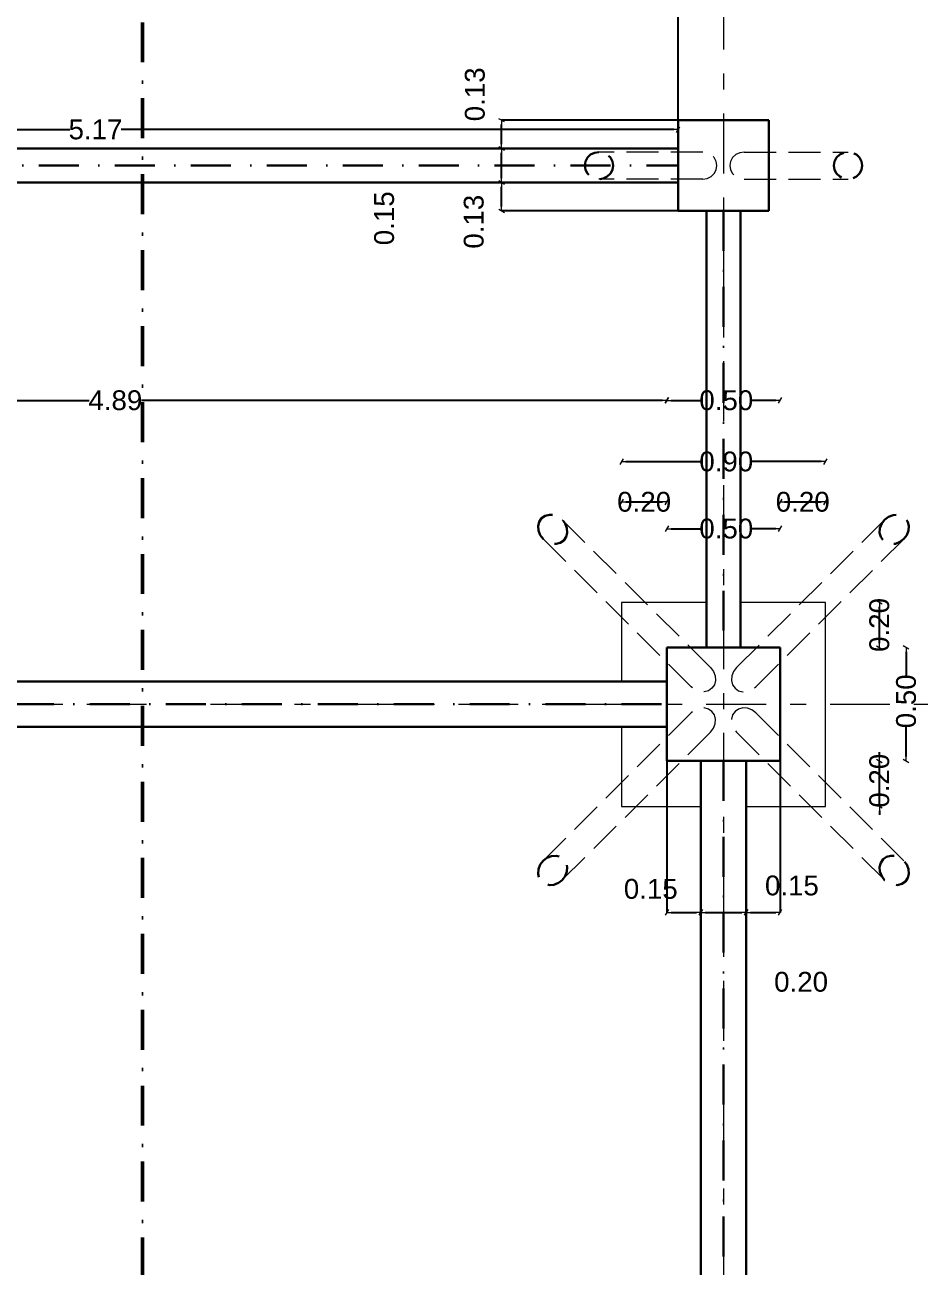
# Model space of a CAD drawing. Header units: millimetres. Extents: x -71878 to 121433, y -67383 to 83273.
# Drawn here: x -47573 to -43621, y 15400 to 20883 of the extents above; entities that cross this region are included whole.
import ezdxf

# ---------------------------------------------------------------- set-up
doc = ezdxf.new("R2010")
doc.units = ezdxf.units.MM
doc.header["$MEASUREMENT"] = 0
for name, pattern in [('Dot & Dashed', [335.138881, 176.388884, -88.194442, 0, -70.555556]), ('Double Dashed', [546.805537, 264.583325, -105.833328, 70.555556, -105.833328]), ('Hidden Line', [195.611112, 141.111112, -54.5])]:
    doc.linetypes.add(name, pattern=pattern)
for name, color, linetype, lineweight in [('ACOTACIONES', 7, 'Continuous', 9), ('COLUMNAS_Pluma_Nº__1', 7, 'Continuous', 0), ('COLUMNAS_Pluma_Nº__81', 7, 'Continuous', 30), ('CORTES_Pluma_Nº__121', 7, 'Continuous', 50), ('EJES_Pluma_Nº__21', 7, 'Continuous', 5), ('Losas_Pluma_Nº__1', 7, 'Continuous', 0), ('VIGAS DE CIMENTACION_Pluma_Nº__81', 7, 'Continuous', 30)]:
    doc.layers.add(name, color=color, linetype=linetype, lineweight=lineweight)
doc.layers.add('CORTES', color=7, linetype='Continuous')
doc.styles.add('Estilo_Generado_2', font='Arial.ttf')
doc.dimstyles.new('Estilo_Generado__1', dxfattribs={"dimtxt": 87.5, "dimasz": 19, "dimexe": 0.18, "dimexo": 0, "dimgap": 0.09, "dimtad": 0, "dimlfac": 0.001, "dimzin": 0, "dimdsep": 46, "dimtxsty": 'Estilo_Generado_2', "dimblk": 'ARROWHEAD_2', "dimblk1": 'ARROWHEAD_2', "dimblk2": 'ARROWHEAD_2', "dimcen": 0.09, "dimse1": 1, "dimse2": 1, "dimclrd": 7, "dimclre": 7, "dimclrt": 7, "dimadec": 0, "dimazin": 0, "dimtfac": 1, "dimtmove": 0, "dimatfit": 3, "dimfxl": 1, "dimtolj": 1, "dimtzin": 0, "dimarcsym": 0})
doc.dimstyles.new('Estilo_Generado__2', dxfattribs={"dimtxt": 87.5, "dimasz": 19, "dimexe": 0.18, "dimexo": 0, "dimgap": 0.09, "dimtad": 0, "dimlfac": 0.001, "dimzin": 0, "dimdsep": 46, "dimtxsty": 'Estilo_Generado_2', "dimblk": 'ARROWHEAD_2', "dimblk1": 'ARROWHEAD_2', "dimblk2": 'ARROWHEAD_2', "dimcen": 0.09, "dimse1": 1, "dimse2": 1, "dimclrd": 7, "dimclre": 7, "dimclrt": 7, "dimadec": 0, "dimazin": 0, "dimtfac": 1, "dimtmove": 0, "dimatfit": 3, "dimfxl": 1, "dimtolj": 1, "dimtzin": 0, "dimarcsym": 0})
doc.dimstyles.new('Estilo_Generado__3', dxfattribs={"dimtxt": 87.5, "dimasz": 19, "dimexe": 0.18, "dimexo": 0, "dimgap": 0.09, "dimtad": 0, "dimlfac": 0.001, "dimzin": 0, "dimdsep": 46, "dimtxsty": 'Estilo_Generado_2', "dimblk": 'ARROWHEAD_2', "dimblk1": 'ARROWHEAD_2', "dimblk2": 'ARROWHEAD_2', "dimcen": 0.09, "dimclrd": 7, "dimclre": 7, "dimclrt": 7, "dimadec": 0, "dimazin": 0, "dimtfac": 1, "dimtdec": 4, "dimtmove": 2, "dimatfit": 3, "dimfxl": 1, "dimtolj": 1, "dimtzin": 0, "dimarcsym": 0})
doc.dimstyles.new('Estilo_Generado__4', dxfattribs={"dimtxt": 87.5, "dimasz": 19, "dimexe": 0.18, "dimexo": 0, "dimgap": 0.09, "dimtad": 0, "dimtih": 1, "dimtoh": 1, "dimlfac": 0.001, "dimzin": 0, "dimdsep": 46, "dimtxsty": 'Estilo_Generado_2', "dimblk": 'ARROWHEAD_2', "dimblk1": 'ARROWHEAD_2', "dimblk2": 'ARROWHEAD_2', "dimcen": 0.09, "dimclrd": 7, "dimclre": 7, "dimclrt": 7, "dimadec": 0, "dimazin": 0, "dimtfac": 1, "dimtdec": 4, "dimtmove": 2, "dimatfit": 3, "dimfxl": 1, "dimtolj": 1, "dimtzin": 0, "dimarcsym": 0})

# ---------------------------------------------------------------- blocks, each defined once
blk = doc.blocks.new('ARROWHEAD_2')
at = {"color": 0, "linetype": 'Continuous', "lineweight": 0}
for p, q in [((0, 0), (-1, 0)), ((-0.38, -0.66), (0.38, 0.66))]:
    blk.add_line(p, q, dxfattribs=at)
blk = doc.blocks.new('*D348')
at = {"layer": 'ACOTACIONES', "color": 7, "linetype": 'Continuous', "lineweight": -2, "transparency": 16777216}
for p, q in [((-43800.8, 17654.2), (-43800.8, 17673.2)), ((-43800.8, 17433.9), (-43800.8, 17635.2)), ((-43800.8, 17414.9), (-43800.8, 17395.9))]:
    blk.add_line(p, q, dxfattribs=at)
at = {"layer": 'Defpoints', "color": 0, "linetype": 'Continuous', "transparency": 16777216}
for p in [(-44238.9, 17635.2), (-43800.8, 17635.2), (-44038.9, 17433.9)]:
    blk.add_point(p, dxfattribs=at)
at = {"layer": 'ACOTACIONES', "color": 7, "linetype": 'Continuous', "lineweight": -2, "transparency": 16777216, "xscale": 19, "yscale": 19, "zscale": 19}
for p, rotation in [((-43800.8, 17635.2), 270), ((-43800.8, 17433.9), 90)]:
    blk.add_blockref('ARROWHEAD_2', p, dxfattribs=dict(at, rotation=rotation))
at = {"layer": 'ACOTACIONES', "color": 7, "linetype": 'Continuous', "transparency": 16777216, "insert": (-43800.8, 17546.9), "char_height": 87.5, "attachment_point": 5, "rotation": 90, "style": 'Estilo_Generado_2'}
blk.add_mtext('\\A1;0.20', dxfattribs=at)
blk = doc.blocks.new('*D349')
at = {"layer": 'ACOTACIONES', "color": 7, "linetype": 'Continuous', "lineweight": -2, "transparency": 16777216}
for p, q in [((-43682.7, 18116.2), (-43682.7, 18010.5)), ((-43682.7, 17654.2), (-43682.7, 17784.7))]:
    blk.add_line(p, q, dxfattribs=at)
at = {"layer": 'Defpoints', "color": 0, "linetype": 'Continuous', "transparency": 16777216}
for p in [(-44238.9, 18135.2), (-43682.7, 18135.2), (-44238.9, 17635.2)]:
    blk.add_point(p, dxfattribs=at)
at = {"layer": 'ACOTACIONES', "color": 7, "linetype": 'Continuous', "lineweight": -2, "transparency": 16777216, "xscale": 19, "yscale": 19, "zscale": 19}
for p, rotation in [((-43682.7, 18135.2), 90), ((-43682.7, 17635.2), 270)]:
    blk.add_blockref('ARROWHEAD_2', p, dxfattribs=dict(at, rotation=rotation))
at = {"layer": 'ACOTACIONES', "color": 7, "linetype": 'Continuous', "transparency": 16777216, "insert": (-43682.7, 17897.6), "char_height": 87.5, "attachment_point": 5, "rotation": 90, "style": 'Estilo_Generado_2'}
blk.add_mtext('\\A1;0.50', dxfattribs=at)
blk = doc.blocks.new('*D350')
at = {"layer": 'ACOTACIONES', "color": 7, "linetype": 'Continuous', "lineweight": -2, "transparency": 16777216}
blk.add_line((-43800.8, 18154.2), (-43800.8, 18314.9), dxfattribs=at)
at = {"layer": 'Defpoints', "color": 0, "linetype": 'Continuous', "transparency": 16777216}
for p in [(-44038.9, 18333.9), (-43800.8, 18333.9), (-44238.9, 18135.2)]:
    blk.add_point(p, dxfattribs=at)
at = {"layer": 'ACOTACIONES', "color": 7, "linetype": 'Continuous', "lineweight": -2, "transparency": 16777216, "xscale": 19, "yscale": 19, "zscale": 19}
for p, rotation in [((-43800.8, 18333.9), 90), ((-43800.8, 18135.2), 270)]:
    blk.add_blockref('ARROWHEAD_2', p, dxfattribs=dict(at, rotation=rotation))
at = {"layer": 'ACOTACIONES', "color": 7, "linetype": 'Continuous', "transparency": 16777216, "insert": (-43800.8, 18234.6), "char_height": 87.5, "attachment_point": 5, "rotation": 90, "style": 'Estilo_Generado_2'}
blk.add_mtext('\\A1;0.20', dxfattribs=at)
blk = doc.blocks.new('*D351')
at = {"layer": 'ACOTACIONES', "color": 7, "linetype": 'Continuous', "lineweight": -2, "transparency": 16777216}
for p, q in [((-43443.3, 18314.9), (-43443.3, 18009.2)), ((-43443.3, 17452.9), (-43443.3, 17783.4))]:
    blk.add_line(p, q, dxfattribs=at)
at = {"layer": 'Defpoints', "color": 0, "linetype": 'Continuous', "transparency": 16777216}
for p in [(-44038.9, 18333.9), (-43443.3, 18333.9), (-44038.9, 17433.9)]:
    blk.add_point(p, dxfattribs=at)
at = {"layer": 'ACOTACIONES', "color": 7, "linetype": 'Continuous', "lineweight": -2, "transparency": 16777216, "xscale": 19, "yscale": 19, "zscale": 19}
for p, rotation in [((-43443.3, 18333.9), 90), ((-43443.3, 17433.9), 270)]:
    blk.add_blockref('ARROWHEAD_2', p, dxfattribs=dict(at, rotation=rotation))
at = {"layer": 'ACOTACIONES', "color": 7, "linetype": 'Continuous', "transparency": 16777216, "insert": (-43443.3, 17896.3), "char_height": 87.5, "attachment_point": 5, "rotation": 90, "style": 'Estilo_Generado_2'}
blk.add_mtext('\\A1;0.90', dxfattribs=at)
blk = doc.blocks.new('*D353')
at = {"layer": 'ACOTACIONES', "color": 7, "linetype": 'Continuous', "lineweight": -2, "transparency": 16777216}
for p, q in [((-43142.7, 17616.2), (-43142.7, 14565.8)), ((-43142.7, 11262.5), (-43142.7, 14337.6))]:
    blk.add_line(p, q, dxfattribs=at)
at = {"layer": 'Defpoints', "color": 0, "linetype": 'Continuous', "transparency": 16777216}
for p in [(-44238.9, 17635.2), (-43142.7, 17635.2), (-44238.9, 11243.5)]:
    blk.add_point(p, dxfattribs=at)
at = {"layer": 'ACOTACIONES', "color": 7, "linetype": 'Continuous', "lineweight": -2, "transparency": 16777216, "xscale": 19, "yscale": 19, "zscale": 19}
for p, rotation in [((-43142.7, 17635.2), 90), ((-43142.7, 11243.5), 270)]:
    blk.add_blockref('ARROWHEAD_2', p, dxfattribs=dict(at, rotation=rotation))
at = {"layer": 'ACOTACIONES', "color": 7, "linetype": 'Continuous', "transparency": 16777216, "insert": (-43142.7, 14451.7), "char_height": 87.5, "attachment_point": 5, "rotation": 90, "style": 'Estilo_Generado_2'}
blk.add_mtext('\\A1;6.39', dxfattribs=at)
blk = doc.blocks.new('*D354')
at = {"layer": 'ACOTACIONES', "color": 7, "linetype": 'Continuous', "lineweight": -2, "transparency": 16777216}
for p, q in [((-43142.7, 18116.2), (-43142.7, 18010.5)), ((-43142.7, 17654.2), (-43142.7, 17784.7))]:
    blk.add_line(p, q, dxfattribs=at)
at = {"layer": 'Defpoints', "color": 0, "linetype": 'Continuous', "transparency": 16777216}
for p in [(-44238.9, 18135.2), (-43142.7, 18135.2), (-44238.9, 17635.2)]:
    blk.add_point(p, dxfattribs=at)
at = {"layer": 'ACOTACIONES', "color": 7, "linetype": 'Continuous', "lineweight": -2, "transparency": 16777216, "xscale": 19, "yscale": 19, "zscale": 19}
for p, rotation in [((-43142.7, 18135.2), 90), ((-43142.7, 17635.2), 270)]:
    blk.add_blockref('ARROWHEAD_2', p, dxfattribs=dict(at, rotation=rotation))
at = {"layer": 'ACOTACIONES', "color": 7, "linetype": 'Continuous', "transparency": 16777216, "insert": (-43142.7, 17897.6), "char_height": 87.5, "attachment_point": 5, "rotation": 90, "style": 'Estilo_Generado_2'}
blk.add_mtext('\\A1;0.50', dxfattribs=at)
blk = doc.blocks.new('*D355')
at = {"layer": 'ACOTACIONES', "color": 7, "linetype": 'Continuous', "lineweight": -2, "transparency": 16777216}
for p, q in [((-43142.7, 20043.1), (-43142.7, 19220.3)), ((-43142.7, 18154.2), (-43142.7, 19001.7))]:
    blk.add_line(p, q, dxfattribs=at)
at = {"layer": 'Defpoints', "color": 0, "linetype": 'Continuous', "transparency": 16777216}
for p in [(-44288.9, 20062.1), (-43142.7, 20062.1), (-44238.9, 18135.2)]:
    blk.add_point(p, dxfattribs=at)
at = {"layer": 'ACOTACIONES', "color": 7, "linetype": 'Continuous', "lineweight": -2, "transparency": 16777216, "xscale": 19, "yscale": 19, "zscale": 19}
for p, rotation in [((-43142.7, 20062.1), 90), ((-43142.7, 18135.2), 270)]:
    blk.add_blockref('ARROWHEAD_2', p, dxfattribs=dict(at, rotation=rotation))
at = {"layer": 'ACOTACIONES', "color": 7, "linetype": 'Continuous', "transparency": 16777216, "insert": (-43142.7, 19111), "char_height": 87.5, "attachment_point": 5, "rotation": 90, "style": 'Estilo_Generado_2'}
blk.add_mtext('\\A1;1.93', dxfattribs=at)
blk = doc.blocks.new('*D356')
at = {"layer": 'ACOTACIONES', "color": 7, "linetype": 'Continuous', "lineweight": -2, "transparency": 16777216}
for p, q in [((-43142.7, 20443.1), (-43142.7, 20387.3)), ((-43142.7, 20081.1), (-43142.7, 20161.5))]:
    blk.add_line(p, q, dxfattribs=at)
at = {"layer": 'Defpoints', "color": 0, "linetype": 'Continuous', "transparency": 16777216}
for p in [(-44288.9, 20462.1), (-43142.7, 20462.1), (-44288.9, 20062.1)]:
    blk.add_point(p, dxfattribs=at)
at = {"layer": 'ACOTACIONES', "color": 7, "linetype": 'Continuous', "lineweight": -2, "transparency": 16777216, "xscale": 19, "yscale": 19, "zscale": 19}
for p, rotation in [((-43142.7, 20462.1), 90), ((-43142.7, 20062.1), 270)]:
    blk.add_blockref('ARROWHEAD_2', p, dxfattribs=dict(at, rotation=rotation))
at = {"layer": 'ACOTACIONES', "color": 7, "linetype": 'Continuous', "transparency": 16777216, "insert": (-43142.7, 20274.4), "char_height": 87.5, "attachment_point": 5, "rotation": 90, "style": 'Estilo_Generado_2'}
blk.add_mtext('\\A1;0.40', dxfattribs=at)
blk = doc.blocks.new('*D357')
at = {"layer": 'ACOTACIONES', "color": 7, "linetype": 'Continuous', "lineweight": -2, "transparency": 16777216}
for p, q in [((-42675.1, 20443.1), (-42675.1, 15727.4)), ((-42675.1, 10762.5), (-42675.1, 15502.8))]:
    blk.add_line(p, q, dxfattribs=at)
at = {"layer": 'Defpoints', "color": 0, "linetype": 'Continuous', "transparency": 16777216}
for p in [(-44288.9, 20462.1), (-42675.1, 20462.1), (-44238.9, 10743.5)]:
    blk.add_point(p, dxfattribs=at)
at = {"layer": 'ACOTACIONES', "color": 7, "linetype": 'Continuous', "lineweight": -2, "transparency": 16777216, "xscale": 19, "yscale": 19, "zscale": 19}
for p, rotation in [((-42675.1, 20462.1), 90), ((-42675.1, 10743.5), 270)]:
    blk.add_blockref('ARROWHEAD_2', p, dxfattribs=dict(at, rotation=rotation))
at = {"layer": 'ACOTACIONES', "color": 7, "linetype": 'Continuous', "transparency": 16777216, "insert": (-42675.1, 15615.1), "char_height": 87.5, "attachment_point": 5, "rotation": 90, "style": 'Estilo_Generado_2'}
blk.add_mtext('\\A1;9.72', dxfattribs=at)
blk = doc.blocks.new('*D364')
at = {"layer": 'ACOTACIONES', "color": 7, "linetype": 'Continuous', "lineweight": -2, "transparency": 16777216}
blk.add_line((-44919.9, 18777.7), (-44757.9, 18777.7), dxfattribs=at)
at = {"layer": 'Defpoints', "color": 0, "linetype": 'Continuous', "transparency": 16777216}
for p in [(-44738.9, 18777.7), (-44938.9, 18333.9), (-44738.9, 18135.2)]:
    blk.add_point(p, dxfattribs=at)
at = {"layer": 'ACOTACIONES', "color": 7, "linetype": 'Continuous', "lineweight": -2, "transparency": 16777216, "xscale": 19, "yscale": 19, "zscale": 19, "rotation": 180}
blk.add_blockref('ARROWHEAD_2', (-44938.9, 18777.7), dxfattribs=at)
at = {"layer": 'ACOTACIONES', "color": 7, "linetype": 'Continuous', "lineweight": -2, "transparency": 16777216, "xscale": 19, "yscale": 19, "zscale": 19}
blk.add_blockref('ARROWHEAD_2', (-44738.9, 18777.7), dxfattribs=at)
at = {"layer": 'ACOTACIONES', "color": 7, "linetype": 'Continuous', "transparency": 16777216, "insert": (-44838.9, 18777.7), "char_height": 87.5, "attachment_point": 5, "style": 'Estilo_Generado_2'}
blk.add_mtext('\\A1;0.20', dxfattribs=at)
blk = doc.blocks.new('*D365')
at = {"layer": 'ACOTACIONES', "color": 7, "linetype": 'Continuous', "lineweight": -2, "transparency": 16777216}
for p, q in [((-44719.9, 18659.6), (-44589.5, 18659.6)), ((-44257.9, 18659.6), (-44363.7, 18659.6))]:
    blk.add_line(p, q, dxfattribs=at)
at = {"layer": 'Defpoints', "color": 0, "linetype": 'Continuous', "transparency": 16777216}
for p in [(-44238.9, 18659.6), (-44738.9, 18135.2), (-44238.9, 18135.2)]:
    blk.add_point(p, dxfattribs=at)
at = {"layer": 'ACOTACIONES', "color": 7, "linetype": 'Continuous', "lineweight": -2, "transparency": 16777216, "xscale": 19, "yscale": 19, "zscale": 19, "rotation": 180}
blk.add_blockref('ARROWHEAD_2', (-44738.9, 18659.6), dxfattribs=at)
at = {"layer": 'ACOTACIONES', "color": 7, "linetype": 'Continuous', "lineweight": -2, "transparency": 16777216, "xscale": 19, "yscale": 19, "zscale": 19}
blk.add_blockref('ARROWHEAD_2', (-44238.9, 18659.6), dxfattribs=at)
at = {"layer": 'ACOTACIONES', "color": 7, "linetype": 'Continuous', "transparency": 16777216, "insert": (-44476.6, 18659.6), "char_height": 87.5, "attachment_point": 5, "style": 'Estilo_Generado_2'}
blk.add_mtext('\\A1;0.50', dxfattribs=at)
blk = doc.blocks.new('*D366')
at = {"layer": 'ACOTACIONES', "color": 7, "linetype": 'Continuous', "lineweight": -2, "transparency": 16777216}
blk.add_line((-44219.9, 18777.7), (-44057.9, 18777.7), dxfattribs=at)
at = {"layer": 'Defpoints', "color": 0, "linetype": 'Continuous', "transparency": 16777216}
for p in [(-44038.9, 18777.7), (-44038.9, 18333.9), (-44238.9, 18135.2)]:
    blk.add_point(p, dxfattribs=at)
at = {"layer": 'ACOTACIONES', "color": 7, "linetype": 'Continuous', "lineweight": -2, "transparency": 16777216, "xscale": 19, "yscale": 19, "zscale": 19, "rotation": 180}
blk.add_blockref('ARROWHEAD_2', (-44238.9, 18777.7), dxfattribs=at)
at = {"layer": 'ACOTACIONES', "color": 7, "linetype": 'Continuous', "lineweight": -2, "transparency": 16777216, "xscale": 19, "yscale": 19, "zscale": 19}
blk.add_blockref('ARROWHEAD_2', (-44038.9, 18777.7), dxfattribs=at)
at = {"layer": 'ACOTACIONES', "color": 7, "linetype": 'Continuous', "transparency": 16777216, "insert": (-44138.9, 18777.7), "char_height": 87.5, "attachment_point": 5, "style": 'Estilo_Generado_2'}
blk.add_mtext('\\A1;0.20', dxfattribs=at)
blk = doc.blocks.new('*D367')
at = {"layer": 'ACOTACIONES', "color": 7, "linetype": 'Continuous', "lineweight": -2, "transparency": 16777216}
for p, q in [((-44919.9, 18955.7), (-44589.5, 18955.7)), ((-44057.9, 18955.7), (-44363.7, 18955.7))]:
    blk.add_line(p, q, dxfattribs=at)
at = {"layer": 'Defpoints', "color": 0, "linetype": 'Continuous', "transparency": 16777216}
for p in [(-44038.9, 18955.7), (-44938.9, 18333.9), (-44038.9, 18333.9)]:
    blk.add_point(p, dxfattribs=at)
at = {"layer": 'ACOTACIONES', "color": 7, "linetype": 'Continuous', "lineweight": -2, "transparency": 16777216, "xscale": 19, "yscale": 19, "zscale": 19, "rotation": 180}
blk.add_blockref('ARROWHEAD_2', (-44938.9, 18955.7), dxfattribs=at)
at = {"layer": 'ACOTACIONES', "color": 7, "linetype": 'Continuous', "lineweight": -2, "transparency": 16777216, "xscale": 19, "yscale": 19, "zscale": 19}
blk.add_blockref('ARROWHEAD_2', (-44038.9, 18955.7), dxfattribs=at)
at = {"layer": 'ACOTACIONES', "color": 7, "linetype": 'Continuous', "transparency": 16777216, "insert": (-44476.6, 18955.7), "char_height": 87.5, "attachment_point": 5, "style": 'Estilo_Generado_2'}
blk.add_mtext('\\A1;0.90', dxfattribs=at)
blk = doc.blocks.new('*D371')
at = {"layer": 'ACOTACIONES', "color": 7, "linetype": 'Continuous', "lineweight": -2, "transparency": 16777216}
for p, q in [((-49612.9, 19226), (-47288.4, 19226)), ((-44757.9, 19226), (-47057.8, 19226))]:
    blk.add_line(p, q, dxfattribs=at)
at = {"layer": 'Defpoints', "color": 0, "linetype": 'Continuous', "transparency": 16777216}
for p in [(-44738.9, 19226), (-49631.9, 18185.2), (-44738.9, 18135.2)]:
    blk.add_point(p, dxfattribs=at)
at = {"layer": 'ACOTACIONES', "color": 7, "linetype": 'Continuous', "lineweight": -2, "transparency": 16777216, "xscale": 19, "yscale": 19, "zscale": 19, "rotation": 180}
blk.add_blockref('ARROWHEAD_2', (-49631.9, 19226), dxfattribs=at)
at = {"layer": 'ACOTACIONES', "color": 7, "linetype": 'Continuous', "lineweight": -2, "transparency": 16777216, "xscale": 19, "yscale": 19, "zscale": 19}
blk.add_blockref('ARROWHEAD_2', (-44738.9, 19226), dxfattribs=at)
at = {"layer": 'ACOTACIONES', "color": 7, "linetype": 'Continuous', "transparency": 16777216, "insert": (-47173.1, 19226), "char_height": 87.5, "attachment_point": 5, "style": 'Estilo_Generado_2'}
blk.add_mtext('\\A1;4.89', dxfattribs=at)
blk = doc.blocks.new('*D372')
at = {"layer": 'ACOTACIONES', "color": 7, "linetype": 'Continuous', "lineweight": -2, "transparency": 16777216}
for p, q in [((-44719.9, 19226), (-44589.5, 19226)), ((-44257.9, 19226), (-44363.7, 19226))]:
    blk.add_line(p, q, dxfattribs=at)
at = {"layer": 'Defpoints', "color": 0, "linetype": 'Continuous', "transparency": 16777216}
for p in [(-44238.9, 19226), (-44738.9, 18135.2), (-44238.9, 18135.2)]:
    blk.add_point(p, dxfattribs=at)
at = {"layer": 'ACOTACIONES', "color": 7, "linetype": 'Continuous', "lineweight": -2, "transparency": 16777216, "xscale": 19, "yscale": 19, "zscale": 19, "rotation": 180}
blk.add_blockref('ARROWHEAD_2', (-44738.9, 19226), dxfattribs=at)
at = {"layer": 'ACOTACIONES', "color": 7, "linetype": 'Continuous', "lineweight": -2, "transparency": 16777216, "xscale": 19, "yscale": 19, "zscale": 19}
blk.add_blockref('ARROWHEAD_2', (-44238.9, 19226), dxfattribs=at)
at = {"layer": 'ACOTACIONES', "color": 7, "linetype": 'Continuous', "transparency": 16777216, "insert": (-44476.6, 19226), "char_height": 87.5, "attachment_point": 5, "style": 'Estilo_Generado_2'}
blk.add_mtext('\\A1;0.50', dxfattribs=at)
blk = doc.blocks.new('*D374')
at = {"layer": 'ACOTACIONES', "color": 7, "linetype": 'Continuous', "lineweight": -2, "transparency": 16777216}
for p, q in [((-44669.9, 21217.7), (-44589.5, 21217.7)), ((-44307.9, 21217.7), (-44363.7, 21217.7))]:
    blk.add_line(p, q, dxfattribs=at)
at = {"layer": 'Defpoints', "color": 0, "linetype": 'Continuous', "transparency": 16777216}
for p in [(-44688.9, 21217.7), (-44288.9, 21217.7), (-44288.9, 20462.1)]:
    blk.add_point(p, dxfattribs=at)
at = {"layer": 'ACOTACIONES', "color": 7, "linetype": 'Continuous', "lineweight": -2, "transparency": 16777216, "xscale": 19, "yscale": 19, "zscale": 19, "rotation": 180}
blk.add_blockref('ARROWHEAD_2', (-44688.9, 21217.7), dxfattribs=at)
at = {"layer": 'ACOTACIONES', "color": 7, "linetype": 'Continuous', "lineweight": -2, "transparency": 16777216, "xscale": 19, "yscale": 19, "zscale": 19}
blk.add_blockref('ARROWHEAD_2', (-44288.9, 21217.7), dxfattribs=at)
at = {"layer": 'ACOTACIONES', "color": 7, "linetype": 'Continuous', "transparency": 16777216, "insert": (-44476.6, 21217.7), "char_height": 87.5, "attachment_point": 5, "style": 'Estilo_Generado_2'}
blk.add_mtext('\\A1;0.40', dxfattribs=at)
blk = doc.blocks.new('*D388')
at = {"layer": 'ACOTACIONES', "color": 7, "linetype": 'Continuous', "lineweight": -2, "transparency": 16777216}
for p, q in [((-44738.9, 17635.2), (-44738.9, 16965.9)), ((-44588.9, 17635.2), (-44588.9, 16965.9)), ((-44719.9, 16966), (-44607.9, 16966))]:
    blk.add_line(p, q, dxfattribs=at)
at = {"layer": 'Defpoints', "color": 0, "linetype": 'Continuous', "transparency": 16777216}
for p in [(-44738.9, 17635.2), (-44588.9, 17635.2), (-44588.9, 16966)]:
    blk.add_point(p, dxfattribs=at)
at = {"layer": 'ACOTACIONES', "color": 7, "linetype": 'Continuous', "lineweight": -2, "transparency": 16777216, "xscale": 19, "yscale": 19, "zscale": 19, "rotation": 180}
blk.add_blockref('ARROWHEAD_2', (-44738.9, 16966), dxfattribs=at)
at = {"layer": 'ACOTACIONES', "color": 7, "linetype": 'Continuous', "lineweight": -2, "transparency": 16777216, "xscale": 19, "yscale": 19, "zscale": 19}
blk.add_blockref('ARROWHEAD_2', (-44588.9, 16966), dxfattribs=at)
at = {"layer": 'ACOTACIONES', "color": 7, "linetype": 'Continuous', "transparency": 16777216, "insert": (-44809.7, 17069.1), "char_height": 87.5, "attachment_point": 5, "style": 'Estilo_Generado_2'}
blk.add_mtext('\\A1;0.15', dxfattribs=at)
blk = doc.blocks.new('*D389')
at = {"layer": 'ACOTACIONES', "color": 7, "linetype": 'Continuous', "lineweight": -2, "transparency": 16777216}
for p, q in [((-44588.9, 17635.2), (-44588.9, 16965.9)), ((-44388.9, 17635.2), (-44388.9, 16965.9)), ((-44569.9, 16966), (-44407.9, 16966))]:
    blk.add_line(p, q, dxfattribs=at)
at = {"layer": 'Defpoints', "color": 0, "linetype": 'Continuous', "transparency": 16777216}
for p in [(-44588.9, 17635.2), (-44388.9, 17635.2), (-44388.9, 16966)]:
    blk.add_point(p, dxfattribs=at)
at = {"layer": 'ACOTACIONES', "color": 7, "linetype": 'Continuous', "lineweight": -2, "transparency": 16777216, "xscale": 19, "yscale": 19, "zscale": 19, "rotation": 180}
blk.add_blockref('ARROWHEAD_2', (-44588.9, 16966), dxfattribs=at)
at = {"layer": 'ACOTACIONES', "color": 7, "linetype": 'Continuous', "lineweight": -2, "transparency": 16777216, "xscale": 19, "yscale": 19, "zscale": 19}
blk.add_blockref('ARROWHEAD_2', (-44388.9, 16966), dxfattribs=at)
at = {"layer": 'ACOTACIONES', "color": 7, "linetype": 'Continuous', "transparency": 16777216, "insert": (-44146.3, 16659), "char_height": 87.5, "attachment_point": 5, "style": 'Estilo_Generado_2'}
blk.add_mtext('\\A1;0.20', dxfattribs=at)
blk = doc.blocks.new('*D390')
at = {"layer": 'ACOTACIONES', "color": 7, "linetype": 'Continuous', "lineweight": -2, "transparency": 16777216}
for p, q in [((-44388.9, 17635.2), (-44388.9, 16965.9)), ((-44238.9, 17635.2), (-44238.9, 16965.9)), ((-44369.9, 16966), (-44257.9, 16966))]:
    blk.add_line(p, q, dxfattribs=at)
at = {"layer": 'Defpoints', "color": 0, "linetype": 'Continuous', "transparency": 16777216}
for p in [(-44388.9, 17635.2), (-44238.9, 17635.2), (-44238.9, 16966)]:
    blk.add_point(p, dxfattribs=at)
at = {"layer": 'ACOTACIONES', "color": 7, "linetype": 'Continuous', "lineweight": -2, "transparency": 16777216, "xscale": 19, "yscale": 19, "zscale": 19, "rotation": 180}
blk.add_blockref('ARROWHEAD_2', (-44388.9, 16966), dxfattribs=at)
at = {"layer": 'ACOTACIONES', "color": 7, "linetype": 'Continuous', "lineweight": -2, "transparency": 16777216, "xscale": 19, "yscale": 19, "zscale": 19}
blk.add_blockref('ARROWHEAD_2', (-44238.9, 16966), dxfattribs=at)
at = {"layer": 'ACOTACIONES', "color": 7, "linetype": 'Continuous', "transparency": 16777216, "insert": (-44186.8, 17084.2), "char_height": 87.5, "attachment_point": 5, "style": 'Estilo_Generado_2'}
blk.add_mtext('\\A1;0.15', dxfattribs=at)
blk = doc.blocks.new('*D397')
at = {"layer": 'ACOTACIONES', "color": 7, "linetype": 'Continuous', "lineweight": -2, "transparency": 16777216}
for p, q in [((-44738.1, 20187.1), (-45468.1, 20187.1)), ((-45467.9, 20081.1), (-45467.9, 20168.1)), ((-44688.9, 20062.1), (-45468.1, 20062.1))]:
    blk.add_line(p, q, dxfattribs=at)
at = {"layer": 'Defpoints', "color": 0, "linetype": 'Continuous', "transparency": 16777216}
for p in [(-45467.9, 20187.1), (-44738.1, 20187.1), (-44688.9, 20062.1)]:
    blk.add_point(p, dxfattribs=at)
at = {"layer": 'ACOTACIONES', "color": 7, "linetype": 'Continuous', "lineweight": -2, "transparency": 16777216, "xscale": 19, "yscale": 19, "zscale": 19}
for p, rotation in [((-45467.9, 20187.1), 90), ((-45467.9, 20062.1), 270)]:
    blk.add_blockref('ARROWHEAD_2', p, dxfattribs=dict(at, rotation=rotation))
at = {"layer": 'ACOTACIONES', "color": 7, "linetype": 'Continuous', "transparency": 16777216, "insert": (-45590.8, 20014.5), "char_height": 87.5, "attachment_point": 5, "rotation": 90, "style": 'Estilo_Generado_2'}
blk.add_mtext('\\A1;0.13', dxfattribs=at)
blk = doc.blocks.new('*D398')
at = {"layer": 'ACOTACIONES', "color": 7, "linetype": 'Continuous', "lineweight": -2, "transparency": 16777216}
for p, q in [((-44752.2, 20337.1), (-45468.1, 20337.1)), ((-45467.9, 20206.1), (-45467.9, 20318.1)), ((-44738.1, 20187.1), (-45468.1, 20187.1))]:
    blk.add_line(p, q, dxfattribs=at)
at = {"layer": 'Defpoints', "color": 0, "linetype": 'Continuous', "transparency": 16777216}
for p in [(-45467.9, 20337.1), (-44752.2, 20337.1), (-44738.1, 20187.1)]:
    blk.add_point(p, dxfattribs=at)
at = {"layer": 'ACOTACIONES', "color": 7, "linetype": 'Continuous', "lineweight": -2, "transparency": 16777216, "xscale": 19, "yscale": 19, "zscale": 19}
for p, rotation in [((-45467.9, 20337.1), 90), ((-45467.9, 20187.1), 270)]:
    blk.add_blockref('ARROWHEAD_2', p, dxfattribs=dict(at, rotation=rotation))
at = {"layer": 'ACOTACIONES', "color": 7, "linetype": 'Continuous', "transparency": 16777216, "insert": (-45986.3, 20029.6), "char_height": 87.5, "attachment_point": 5, "rotation": 90, "style": 'Estilo_Generado_2'}
blk.add_mtext('\\A1;0.15', dxfattribs=at)
blk = doc.blocks.new('*D399')
at = {"layer": 'ACOTACIONES', "color": 7, "linetype": 'Continuous', "lineweight": -2, "transparency": 16777216}
for p, q in [((-44688.9, 20462.1), (-45468.1, 20462.1)), ((-45467.9, 20356.1), (-45467.9, 20443.1)), ((-44752.2, 20337.1), (-45468.1, 20337.1))]:
    blk.add_line(p, q, dxfattribs=at)
at = {"layer": 'Defpoints', "color": 0, "linetype": 'Continuous', "transparency": 16777216}
for p in [(-45467.9, 20462.1), (-44688.9, 20462.1), (-44752.2, 20337.1)]:
    blk.add_point(p, dxfattribs=at)
at = {"layer": 'ACOTACIONES', "color": 7, "linetype": 'Continuous', "lineweight": -2, "transparency": 16777216, "xscale": 19, "yscale": 19, "zscale": 19}
for p, rotation in [((-45467.9, 20462.1), 90), ((-45467.9, 20337.1), 270)]:
    blk.add_blockref('ARROWHEAD_2', p, dxfattribs=dict(at, rotation=rotation))
at = {"layer": 'ACOTACIONES', "color": 7, "linetype": 'Continuous', "transparency": 16777216, "insert": (-45586, 20576.7), "char_height": 87.5, "attachment_point": 5, "rotation": 90, "style": 'Estilo_Generado_2'}
blk.add_mtext('\\A1;0.13', dxfattribs=at)
blk = doc.blocks.new('*D401')
at = {"layer": 'ACOTACIONES', "color": 7, "linetype": 'Continuous', "lineweight": -2, "transparency": 16777216}
for p, q in [((-55605.9, 22030.9), (-50050.2, 22030.9)), ((-44257.9, 22030.9), (-49773.1, 22030.9))]:
    blk.add_line(p, q, dxfattribs=at)
at = {"layer": 'Defpoints', "color": 0, "linetype": 'Continuous', "transparency": 16777216}
for p in [(-44238.9, 22030.9), (-55624.9, 18135.2), (-44238.9, 18135.2)]:
    blk.add_point(p, dxfattribs=at)
at = {"layer": 'ACOTACIONES', "color": 7, "linetype": 'Continuous', "lineweight": -2, "transparency": 16777216, "xscale": 19, "yscale": 19, "zscale": 19, "rotation": 180}
blk.add_blockref('ARROWHEAD_2', (-55624.9, 22030.9), dxfattribs=at)
at = {"layer": 'ACOTACIONES', "color": 7, "linetype": 'Continuous', "lineweight": -2, "transparency": 16777216, "xscale": 19, "yscale": 19, "zscale": 19}
blk.add_blockref('ARROWHEAD_2', (-44238.9, 22030.9), dxfattribs=at)
at = {"layer": 'ACOTACIONES', "color": 7, "linetype": 'Continuous', "transparency": 16777216, "insert": (-49911.6, 22030.9), "char_height": 87.5, "attachment_point": 5, "style": 'Estilo_Generado_2'}
blk.add_mtext('\\A1;11.39', dxfattribs=at)
blk = doc.blocks.new('*D402')
at = {"layer": 'ACOTACIONES', "color": 7, "linetype": 'Continuous', "lineweight": -2, "transparency": 16777216}
for p, q in [((-55605.9, 21708.7), (-50075.2, 21708.7)), ((-44307.9, 21708.7), (-49798.1, 21708.7))]:
    blk.add_line(p, q, dxfattribs=at)
at = {"layer": 'Defpoints', "color": 0, "linetype": 'Continuous', "transparency": 16777216}
for p in [(-44288.9, 21708.7), (-44288.9, 20462.1), (-55624.9, 18135.2)]:
    blk.add_point(p, dxfattribs=at)
at = {"layer": 'ACOTACIONES', "color": 7, "linetype": 'Continuous', "lineweight": -2, "transparency": 16777216, "xscale": 19, "yscale": 19, "zscale": 19, "rotation": 180}
blk.add_blockref('ARROWHEAD_2', (-55624.9, 21708.7), dxfattribs=at)
at = {"layer": 'ACOTACIONES', "color": 7, "linetype": 'Continuous', "lineweight": -2, "transparency": 16777216, "xscale": 19, "yscale": 19, "zscale": 19}
blk.add_blockref('ARROWHEAD_2', (-44288.9, 21708.7), dxfattribs=at)
at = {"layer": 'ACOTACIONES', "color": 7, "linetype": 'Continuous', "transparency": 16777216, "insert": (-49936.6, 21708.7), "char_height": 87.5, "attachment_point": 5, "style": 'Estilo_Generado_2'}
blk.add_mtext('\\A1;11.34', dxfattribs=at)
blk = doc.blocks.new('*D404')
at = {"layer": 'ACOTACIONES', "color": 7, "linetype": 'Continuous', "lineweight": -2, "transparency": 16777216}
for p, q in [((-49912.9, 22340.6), (-47311, 22340.6)), ((-44507.9, 22340.6), (-47085.2, 22340.6))]:
    blk.add_line(p, q, dxfattribs=at)
at = {"layer": 'Defpoints', "color": 0, "linetype": 'Continuous', "transparency": 16777216}
for p in [(-44488.9, 22340.6), (-49931.9, 18185.2), (-44488.9, 18135.2)]:
    blk.add_point(p, dxfattribs=at)
at = {"layer": 'ACOTACIONES', "color": 7, "linetype": 'Continuous', "lineweight": -2, "transparency": 16777216, "xscale": 19, "yscale": 19, "zscale": 19, "rotation": 180}
blk.add_blockref('ARROWHEAD_2', (-49931.9, 22340.6), dxfattribs=at)
at = {"layer": 'ACOTACIONES', "color": 7, "linetype": 'Continuous', "lineweight": -2, "transparency": 16777216, "xscale": 19, "yscale": 19, "zscale": 19}
blk.add_blockref('ARROWHEAD_2', (-44488.9, 22340.6), dxfattribs=at)
at = {"layer": 'ACOTACIONES', "color": 7, "linetype": 'Continuous', "transparency": 16777216, "insert": (-47198.1, 22340.6), "char_height": 87.5, "attachment_point": 5, "style": 'Estilo_Generado_2'}
blk.add_mtext('\\A1;5.44', dxfattribs=at)
blk = doc.blocks.new('*D410')
at = {"layer": 'ACOTACIONES', "color": 7, "linetype": 'Continuous', "lineweight": -2, "transparency": 16777216}
for p, q in [((-49837.9, 20421.4), (-47373.5, 20421.4)), ((-44707.9, 20421.4), (-47147.7, 20421.4))]:
    blk.add_line(p, q, dxfattribs=at)
at = {"layer": 'Defpoints', "color": 0, "linetype": 'Continuous', "transparency": 16777216}
for p in [(-44688.9, 20421.4), (-49856.9, 20337.1), (-44688.9, 20337.1)]:
    blk.add_point(p, dxfattribs=at)
at = {"layer": 'ACOTACIONES', "color": 7, "linetype": 'Continuous', "lineweight": -2, "transparency": 16777216, "xscale": 19, "yscale": 19, "zscale": 19, "rotation": 180}
blk.add_blockref('ARROWHEAD_2', (-49856.9, 20421.4), dxfattribs=at)
at = {"layer": 'ACOTACIONES', "color": 7, "linetype": 'Continuous', "lineweight": -2, "transparency": 16777216, "xscale": 19, "yscale": 19, "zscale": 19}
blk.add_blockref('ARROWHEAD_2', (-44688.9, 20421.4), dxfattribs=at)
at = {"layer": 'ACOTACIONES', "color": 7, "linetype": 'Continuous', "transparency": 16777216, "insert": (-47260.6, 20421.4), "char_height": 87.5, "attachment_point": 5, "style": 'Estilo_Generado_2'}
blk.add_mtext('\\A1;5.17', dxfattribs=at)
blk = doc.blocks.new('*D411')
at = {"layer": 'ACOTACIONES', "color": 7, "linetype": 'Continuous', "lineweight": -2, "transparency": 16777216}
for p, q in [((-49606.9, 20883), (-49606.9, 21217.9)), ((-49587.9, 21217.7), (-44707.9, 21217.7)), ((-44688.9, 20462.1), (-44688.9, 21217.9))]:
    blk.add_line(p, q, dxfattribs=at)
at = {"layer": 'Defpoints', "color": 0, "linetype": 'Continuous', "transparency": 16777216}
for p in [(-44688.9, 21217.7), (-49606.9, 20883), (-44688.9, 20462.1)]:
    blk.add_point(p, dxfattribs=at)
at = {"layer": 'ACOTACIONES', "color": 7, "linetype": 'Continuous', "lineweight": -2, "transparency": 16777216, "xscale": 19, "yscale": 19, "zscale": 19, "rotation": 180}
blk.add_blockref('ARROWHEAD_2', (-49606.9, 21217.7), dxfattribs=at)
at = {"layer": 'ACOTACIONES', "color": 7, "linetype": 'Continuous', "lineweight": -2, "transparency": 16777216, "xscale": 19, "yscale": 19, "zscale": 19}
blk.add_blockref('ARROWHEAD_2', (-44688.9, 21217.7), dxfattribs=at)
at = {"layer": 'ACOTACIONES', "color": 7, "linetype": 'Continuous', "transparency": 16777216, "insert": (-47207.4, 21303.7), "char_height": 87.5, "attachment_point": 5, "style": 'Estilo_Generado_2'}
blk.add_mtext('\\A1;4.92', dxfattribs=at)
blk = doc.blocks.new('Plano de Corte_2_1', base_point=(17455.3, 60066.6))
at = {"layer": 'CORTES_Pluma_Nº__121', "linetype": 'Dot & Dashed'}
blk.add_line((17455.3, 59916.6), (17455.3, 44773.3), dxfattribs=at)

msp = doc.modelspace()

# ---------------------------------------------------------------- linework, layer by layer
at = {"layer": 'COLUMNAS_Pluma_Nº__1', "linetype": 'Hidden Line', "flags": 128}
for points in [[(-44579.943, 20322.052), (-45038.736, 20322.052)], [(-44579.943, 20202.052), (-44560.655, 20204.988), (-44543.255, 20213.511), (-44529.446, 20226.785), (-44520.58, 20243.511), (-44517.525, 20262.052), (-44520.58, 20280.593), (-44529.446, 20297.319), (-44543.255, 20310.593), (-44560.655, 20319.115), (-44579.943, 20322.052)], [(-44397.854, 20322.052), (-44417.142, 20319.115), (-44434.543, 20310.593), (-44448.351, 20297.319), (-44457.217, 20280.593), (-44460.272, 20262.052), (-44457.217, 20243.511), (-44448.351, 20226.785), (-44434.543, 20213.511), (-44417.142, 20204.988), (-44397.854, 20202.052)], [(-44397.854, 20322.052), (-43939.062, 20322.052)], [(-44579.943, 20202.052), (-45038.736, 20202.052)], [(-44397.854, 20202.052), (-43939.062, 20202.052)], [(-45200.314, 18698.984), (-44546.512, 18046.392)], [(-44431.286, 18046.392), (-43777.483, 18698.984)], [(-45285.088, 18614.052), (-44631.286, 17961.461)], [(-44346.512, 17961.461), (-43692.709, 18614.052)], [(-44546.512, 18046.392), (-44533.433, 18029.189), (-44525.785, 18009.513), (-44524.314, 17989.29), (-44529.165, 17970.5), (-44539.864, 17954.982), (-44555.362, 17944.255), (-44574.143, 17939.369), (-44594.368, 17940.802), (-44614.058, 17948.414), (-44631.286, 17961.461)], [(-44431.286, 18046.392), (-44444.364, 18029.189), (-44452.013, 18009.513), (-44453.483, 17989.29), (-44448.632, 17970.5), (-44437.934, 17954.982), (-44422.436, 17944.255), (-44403.654, 17939.369), (-44383.429, 17940.802), (-44363.739, 17948.414), (-44346.512, 17961.461)], [(-44631.286, 17846.392), (-45285.088, 17193.8)], [(-44546.512, 17761.461), (-44533.433, 17778.664), (-44525.785, 17798.34), (-44524.314, 17818.562), (-44529.165, 17837.353), (-44539.864, 17852.871), (-44555.362, 17863.598), (-44574.143, 17868.484), (-44594.368, 17867.051), (-44614.058, 17859.438), (-44631.286, 17846.392)], [(-44346.512, 17846.392), (-44363.739, 17859.438), (-44383.429, 17867.051), (-44403.654, 17868.484), (-44422.436, 17863.598), (-44437.934, 17852.871), (-44448.632, 17837.353), (-44453.483, 17818.562), (-44452.013, 17798.34), (-44444.364, 17778.664), (-44431.286, 17761.461)], [(-44346.512, 17846.392), (-43692.709, 17193.8)], [(-44546.512, 17761.461), (-45200.314, 17108.869)], [(-44431.286, 17761.461), (-43777.483, 17108.869)]]:
    msp.add_lwpolyline(points, dxfattribs=at)
at = {"layer": 'COLUMNAS_Pluma_Nº__81', "linetype": 'Continuous'}
for p, q in [((-44288.899, 20462.052), (-44688.899, 20462.052)), ((-44688.899, 20462.052), (-44688.899, 20062.052)), ((-44288.899, 20062.052), (-44288.899, 20462.052)), ((-44688.899, 20062.052), (-44288.899, 20062.052)), ((-44238.899, 18135.221), (-44738.899, 18135.221)), ((-44738.899, 18135.221), (-44738.899, 17635.221)), ((-44238.899, 17635.221), (-44238.899, 18135.221)), ((-44738.899, 17635.221), (-44238.899, 17635.221))]:
    msp.add_line(p, q, dxfattribs=at)
at = {"layer": 'COLUMNAS_Pluma_Nº__81', "linetype": 'Hidden Line', "flags": 128}
for points in [[(-45038.736, 20322.052), (-45058.024, 20319.115), (-45075.424, 20310.593), (-45089.233, 20297.319), (-45098.099, 20280.593), (-45101.154, 20262.052), (-45098.099, 20243.511), (-45089.233, 20226.785), (-45075.424, 20213.511), (-45058.024, 20204.988), (-45038.736, 20202.052), (-45019.448, 20204.988), (-45002.047, 20213.511), (-44988.239, 20226.785), (-44979.373, 20243.511), (-44976.318, 20262.052), (-44979.373, 20280.593), (-44988.239, 20297.319), (-45002.047, 20310.593), (-45019.448, 20319.115)], [(-43958.35, 20319.115), (-43975.75, 20310.593), (-43989.559, 20297.319), (-43998.425, 20280.593), (-44001.48, 20262.052), (-43998.425, 20243.511), (-43989.559, 20226.785), (-43975.75, 20213.511), (-43958.35, 20204.988), (-43939.062, 20202.052), (-43919.773, 20204.988), (-43902.373, 20213.511), (-43888.564, 20226.785), (-43879.699, 20243.511), (-43876.644, 20262.052), (-43879.699, 20280.593), (-43888.564, 20297.319), (-43902.373, 20310.593), (-43919.773, 20319.115), (-43939.062, 20322.052)], [(-45257.457, 18721.075), (-45276.238, 18716.189), (-45291.736, 18705.462), (-45302.435, 18689.944), (-45307.286, 18671.154), (-45305.815, 18650.931), (-45298.166, 18631.255), (-45285.088, 18614.052), (-45267.861, 18601.006), (-45248.171, 18593.394), (-45227.945, 18591.96), (-45209.164, 18596.846), (-45193.666, 18607.573), (-45182.968, 18623.092), (-45178.116, 18641.882), (-45179.587, 18662.105), (-45187.236, 18681.78), (-45200.314, 18698.984), (-45217.541, 18712.03), (-45237.231, 18719.642)], [(-43740.566, 18719.642), (-43760.256, 18712.03), (-43777.483, 18698.984), (-43790.561, 18681.78), (-43798.21, 18662.105), (-43799.681, 18641.882), (-43794.83, 18623.092), (-43784.131, 18607.573), (-43768.633, 18596.846), (-43749.852, 18591.96), (-43729.627, 18593.394), (-43709.936, 18601.006), (-43692.709, 18614.052), (-43679.631, 18631.255), (-43671.982, 18650.931), (-43670.512, 18671.154), (-43675.363, 18689.944), (-43686.061, 18705.462), (-43701.559, 18716.189), (-43720.34, 18721.075)], [(-45227.945, 17215.892), (-45248.171, 17214.459), (-45267.861, 17206.847), (-45285.088, 17193.8), (-45298.166, 17176.597), (-45305.815, 17156.921), (-45307.286, 17136.699), (-45302.435, 17117.908), (-45291.736, 17102.39), (-45276.238, 17091.663), (-45257.457, 17086.777), (-45237.231, 17088.21), (-45217.541, 17095.823), (-45200.314, 17108.869), (-45187.236, 17126.072), (-45179.587, 17145.748), (-45178.116, 17165.971), (-45182.968, 17184.761), (-45193.666, 17200.279), (-45209.164, 17211.006)], [(-43749.852, 17215.892), (-43768.633, 17211.006), (-43784.131, 17200.279), (-43794.83, 17184.761), (-43799.681, 17165.971), (-43798.21, 17145.748), (-43790.561, 17126.072), (-43777.483, 17108.869), (-43760.256, 17095.823), (-43740.566, 17088.21), (-43720.34, 17086.777), (-43701.559, 17091.663), (-43686.061, 17102.39), (-43675.363, 17117.908), (-43670.512, 17136.699), (-43671.982, 17156.921), (-43679.631, 17176.597), (-43692.709, 17193.8), (-43709.936, 17206.847), (-43729.627, 17214.459)]]:
    msp.add_lwpolyline(points, close=True, dxfattribs=at)
at = {"layer": 'EJES_Pluma_Nº__21', "linetype": 'Double Dashed'}
for p, q in [((-44488.899, 23225.872), (-44488.899, 7109.076)), ((-58235.6, 17885.221), (-39662.28, 17885.221))]:
    msp.add_line(p, q, dxfattribs=at)
at = {"layer": 'Losas_Pluma_Nº__1', "linetype": 'Continuous', "flags": 128}
for points in [[(-44563.899, 18333.926), (-44938.899, 18333.926), (-44938.899, 17985.221)], [(-44388.899, 17433.926), (-44038.899, 17433.926), (-44038.899, 18333.926), (-44413.899, 18333.926)], [(-44938.899, 17785.221), (-44938.899, 17433.926), (-44588.899, 17433.926)]]:
    msp.add_lwpolyline(points, dxfattribs=at)
at = {"layer": 'VIGAS DE CIMENTACION_Pluma_Nº__81', "linetype": 'Continuous'}
for p, q in [((-44688.899, 20162.052), (-44688.899, 20362.052)), ((-49856.92, 20337.052), (-44688.899, 20337.052)), ((-49856.92, 20187.052), (-44688.899, 20187.052)), ((-44563.899, 20062.052), (-44563.899, 18135.221)), ((-44563.899, 20062.052), (-44413.899, 20062.052)), ((-44413.899, 20062.052), (-44413.899, 18135.221)), ((-44563.899, 18135.221), (-44413.899, 18135.221)), ((-49631.92, 17985.221), (-44738.899, 17985.221)), ((-44738.899, 17785.221), (-44738.899, 17985.221)), ((-49631.92, 17785.221), (-44738.899, 17785.221)), ((-44588.899, 17635.221), (-44588.899, 11243.478)), ((-44588.899, 17635.221), (-44388.899, 17635.221)), ((-44388.899, 17635.221), (-44388.899, 11243.478))]:
    msp.add_line(p, q, dxfattribs=at)
at = {"layer": 'VIGAS DE CIMENTACION_Pluma_Nº__81', "linetype": 'Dot & Dashed'}
for p, q in [((-49856.92, 20262.052), (-44688.899, 20262.052)), ((-44488.899, 20062.052), (-44488.899, 18135.221)), ((-49631.92, 17885.221), (-44738.899, 17885.221)), ((-44488.899, 17635.221), (-44488.899, 11243.478))]:
    msp.add_line(p, q, dxfattribs=at)

# ---------------------------------------------------------------- block references
at = {"layer": 'CORTES'}
msp.add_blockref('Plano de Corte_2_1', (-47052.79, 22720.619), dxfattribs=at)

# ---------------------------------------------------------------- dimensions: what is measured, and where the dimension line sits
at = {"layer": 'ACOTACIONES', "linetype": 'Continuous'}
for base, p1, p2, dimstyle, picture, middle in [((-44488.899, 22340.609), (-49931.92, 18185.221), (-44488.899, 18135.221), 'Estilo_Generado__2', '*D404', (-47198.073, 22340.609)), ((-44238.899, 22030.861), (-55624.941, 18135.221), (-44238.899, 18135.221), 'Estilo_Generado__2', '*D401', (-49911.614, 22030.861)), ((-44288.899, 21708.673), (-55624.941, 18135.221), (-44288.899, 20462.052), 'Estilo_Generado__2', '*D402', (-49936.614, 21708.673)), ((-44688.899, 21217.718), (-49606.92, 20882.988), (-44688.899, 20462.052), 'Estilo_Generado__4', '*D411', (-47207.361, 21303.729)), ((-44288.899, 21217.718), (-44688.899, 21217.718), (-44288.899, 20462.052), 'Estilo_Generado__2', '*D374', (-44476.562, 21217.718)), ((-44688.899, 20421.391), (-49856.92, 20337.052), (-44688.899, 20337.052), 'Estilo_Generado__2', '*D410', (-47260.573, 20421.391)), ((-44738.899, 19225.957), (-49631.92, 18185.221), (-44738.899, 18135.221), 'Estilo_Generado__2', '*D371', (-47173.073, 19225.957)), ((-44238.899, 19225.957), (-44738.899, 18135.221), (-44238.899, 18135.221), 'Estilo_Generado__2', '*D372', (-44476.562, 19225.957)), ((-44038.899, 18955.653), (-44938.899, 18333.926), (-44038.899, 18333.926), 'Estilo_Generado__2', '*D367', (-44476.562, 18955.653)), ((-44738.899, 18777.718), (-44938.899, 18333.926), (-44738.899, 18135.221), 'Estilo_Generado__2', '*D364', (-44838.899, 18777.718)), ((-44038.899, 18777.718), (-44238.899, 18135.221), (-44038.899, 18333.926), 'Estilo_Generado__2', '*D366', (-44138.899, 18777.718)), ((-44238.899, 18659.593), (-44738.899, 18135.221), (-44238.899, 18135.221), 'Estilo_Generado__2', '*D365', (-44476.562, 18659.593)), ((-44588.899, 16966.047), (-44738.899, 17635.221), (-44588.899, 17635.221), 'Estilo_Generado__4', '*D388', (-44809.688, 17069.095)), ((-44388.899, 16966.047), (-44588.899, 17635.221), (-44388.899, 17635.221), 'Estilo_Generado__4', '*D389', (-44146.323, 16659.011)), ((-44238.899, 16966.047), (-44388.899, 17635.221), (-44238.899, 17635.221), 'Estilo_Generado__4', '*D390', (-44186.784, 17084.172))]:
    dim = msp.add_linear_dim(base=base, p1=p1, p2=p2, dimstyle=dimstyle, dxfattribs=at)
    dim.commit()
    dim.dimension.update_dxf_attribs({"geometry": picture, "text_midpoint": middle, "dimtype": 160})
for base, p1, p2, dimstyle, picture, middle in [((-45467.919156866, 20462.051796718), (-44752.248314281, 20337.051796718), (-44688.898692101, 20462.051796718), 'Estilo_Generado__3', '*D399', (-45586.044155599, 20576.681047944)), ((-43142.678, 20462.052), (-44288.899, 20062.052), (-44288.899, 20462.052), 'Estilo_Generado__1', '*D356', (-43142.678, 20274.388)), ((-42675.123, 20462.052), (-44238.899, 10743.478), (-44288.899, 20462.052), 'Estilo_Generado__1', '*D357', (-42675.123, 15615.102)), ((-45467.919, 20337.052), (-44738.123, 20187.052), (-44752.248, 20337.052), 'Estilo_Generado__3', '*D398', (-45986.255, 20029.554)), ((-45467.919156866, 20187.051796718), (-44688.898692101, 20062.051796718), (-44738.123231861, 20187.051796718), 'Estilo_Generado__3', '*D397', (-45590.752516406, 20014.471038749)), ((-43142.678, 20062.052), (-44238.899, 18135.221), (-44288.899, 20062.052), 'Estilo_Generado__1', '*D355', (-43142.678, 19110.973)), ((-43800.79, 18333.926), (-44238.899, 18135.221), (-44038.899, 18333.926), 'Estilo_Generado__1', '*D350', (-43800.79, 18234.574)), ((-43443.323, 18333.926), (-44038.899, 17433.926), (-44038.899, 18333.926), 'Estilo_Generado__1', '*D351', (-43443.323, 17896.263)), ((-43682.665, 18135.221), (-44238.899, 17635.221), (-44238.899, 18135.221), 'Estilo_Generado__1', '*D349', (-43682.665, 17897.558)), ((-43142.678, 18135.221), (-44238.899, 17635.221), (-44238.899, 18135.221), 'Estilo_Generado__1', '*D354', (-43142.678, 17897.558)), ((-43800.79, 17635.221), (-44038.899, 17433.926), (-44238.899, 17635.221), 'Estilo_Generado__1', '*D348', (-43800.79, 17546.91)), ((-43142.678, 17635.221), (-44238.899, 11243.478), (-44238.899, 17635.221), 'Estilo_Generado__1', '*D353', (-43142.678, 14451.686))]:
    dim = msp.add_linear_dim(base=base, p1=p1, p2=p2, angle=90, dimstyle=dimstyle, dxfattribs=at)
    dim.commit()
    dim.dimension.update_dxf_attribs({"geometry": picture, "text_midpoint": middle, "dimtype": 160, "text_rotation": 90})

doc.saveas('drawing.dxf')
